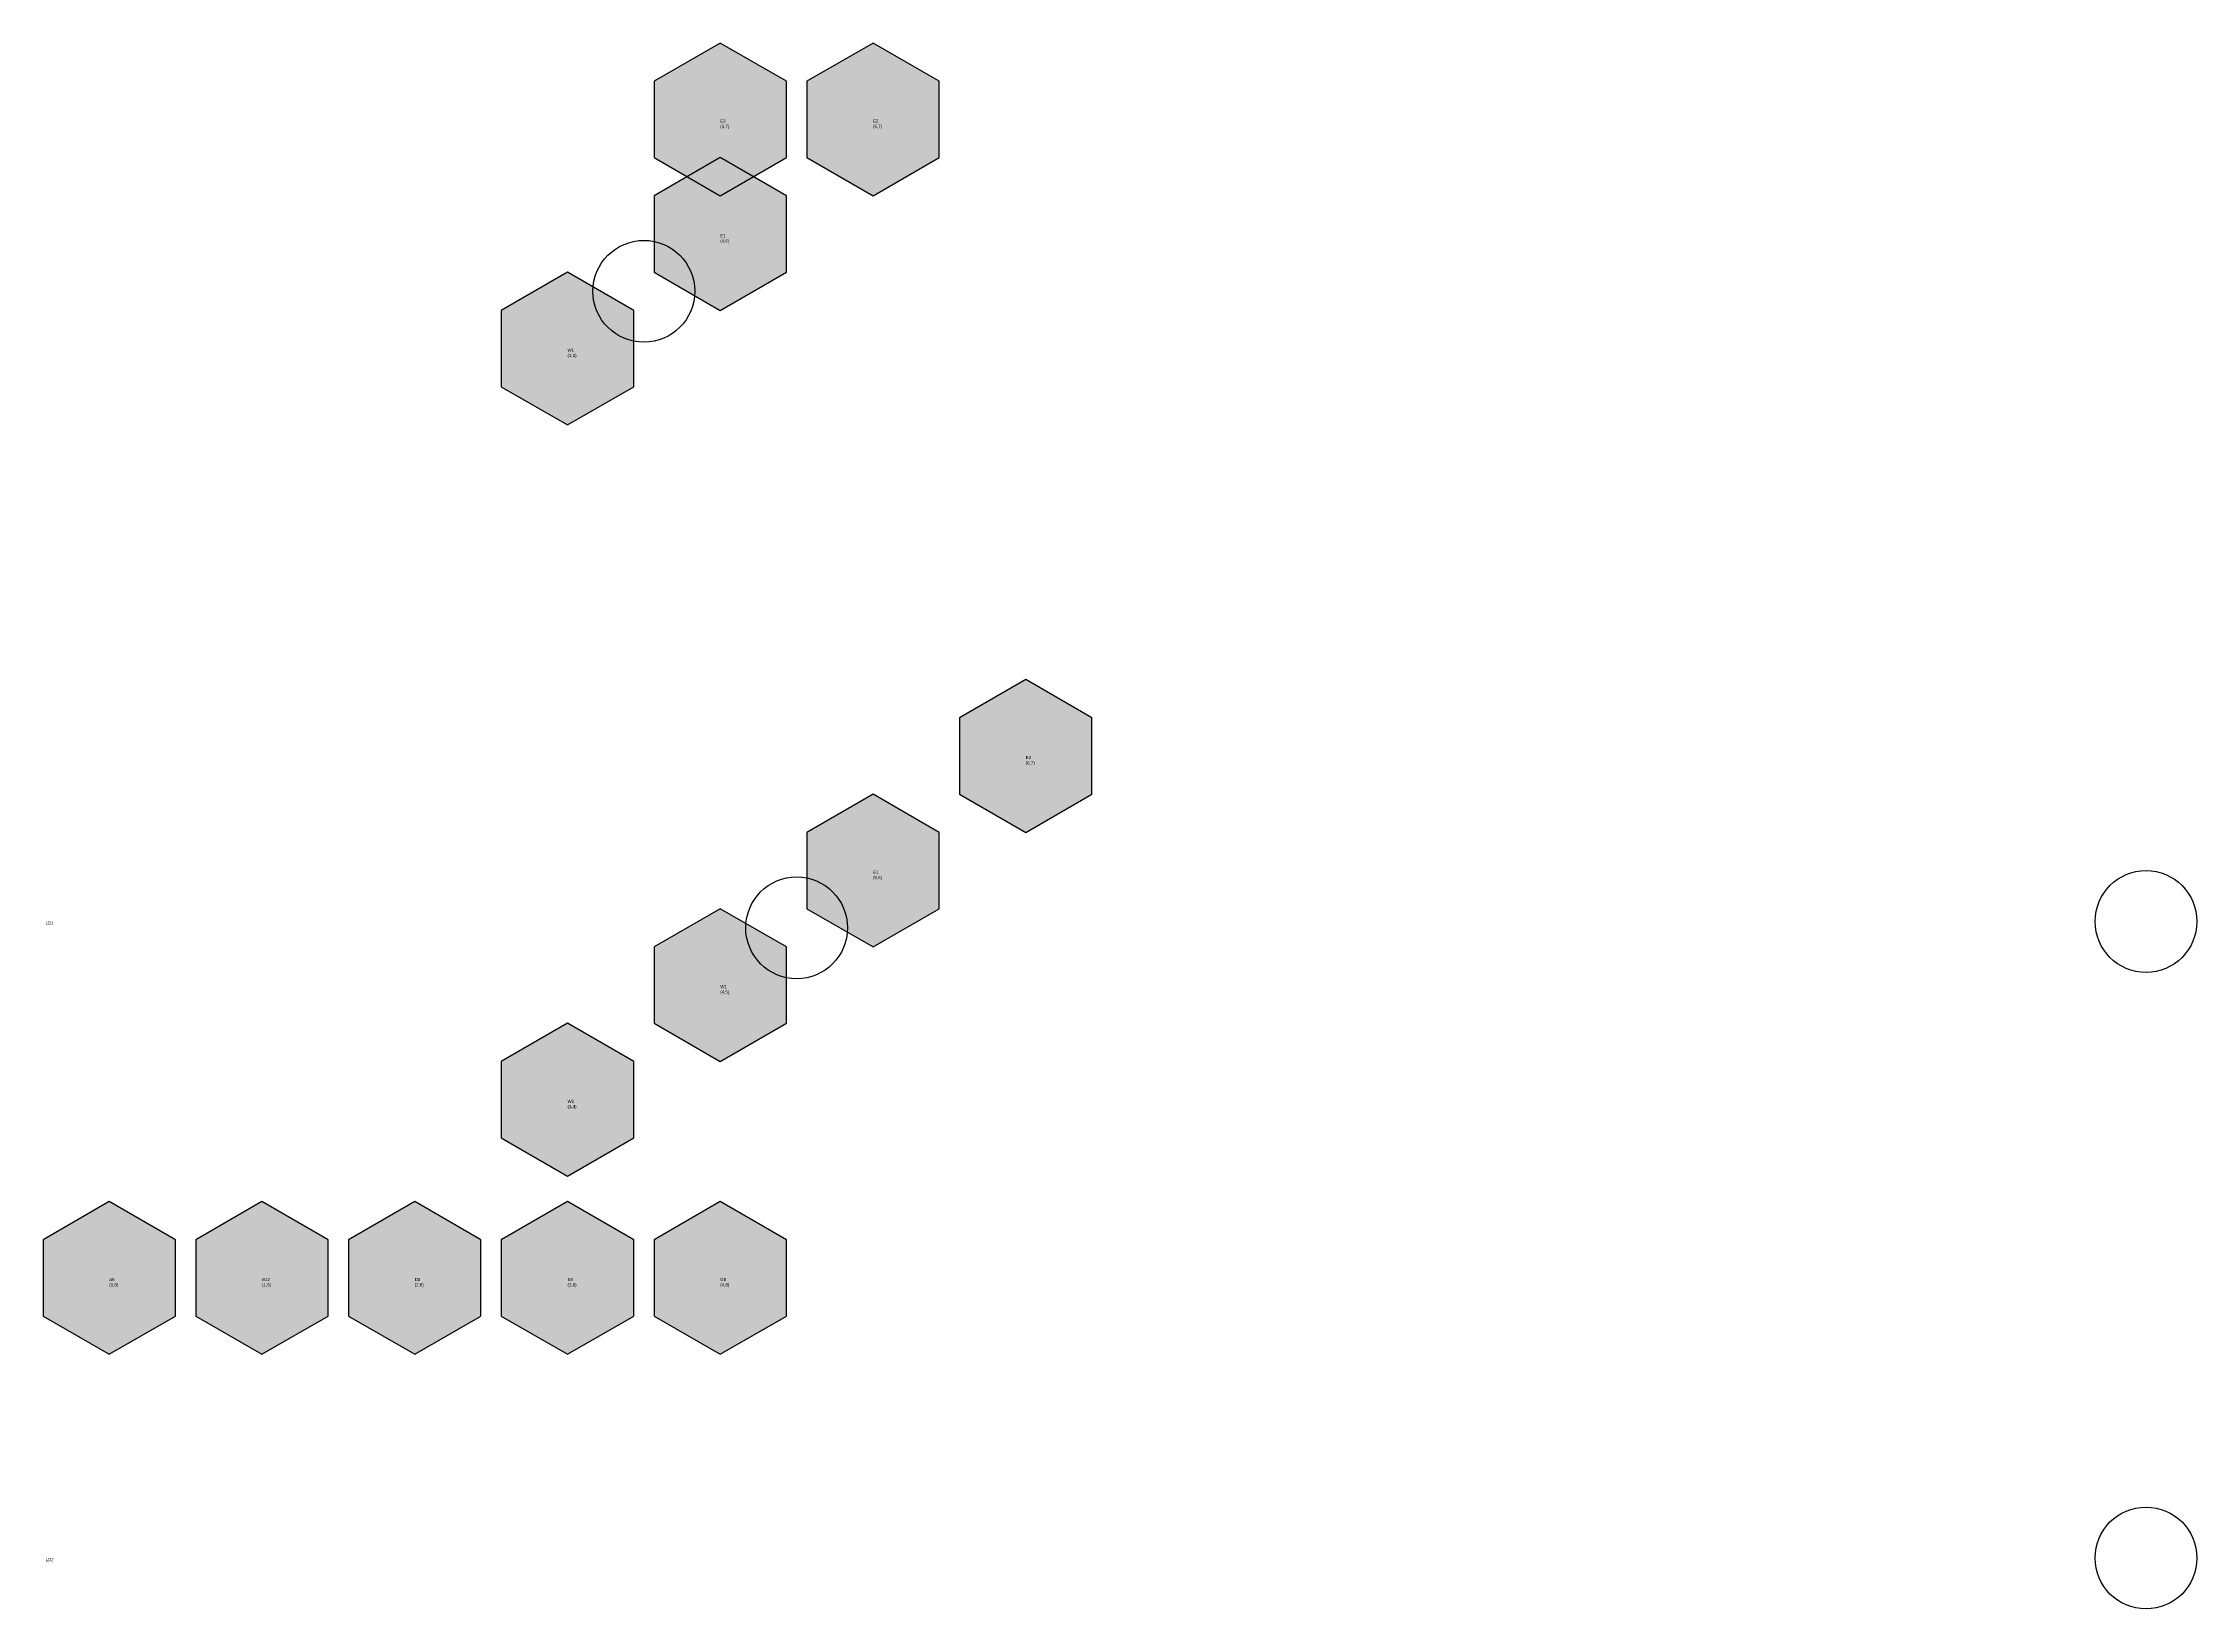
# Model space of a CAD drawing. Header units: metres. Extents: x 100 to 2640, y -53 to 2790.
# Drawn here: x 948 to 2640, y 1560 to 2790 of the extents above; entities that cross this region are included whole.
import ezdxf

# ---------------------------------------------------------------- set-up
doc = ezdxf.new("R2010")
doc.units = ezdxf.units.M
for name, color, linetype in [('ENGINES', 1, 'Continuous'), ('SHAPES', 250, 'Continuous'), ('TEXT', 250, 'Continuous')]:
    doc.layers.add(name, color=color, linetype=linetype)

msp = doc.modelspace()

# ---------------------------------------------------------------- hatches: boundary and pattern name
at = {"layer": 'SHAPES'}
for color, points in [(152, [(1532, 2760), (1480, 2790), (1428, 2760), (1428, 2700), (1480, 2670), (1532, 2700)]), (152, [(1652, 2760), (1600, 2790), (1548, 2760), (1548, 2700), (1600, 2670), (1652, 2700)]), (152, [(1532, 2670), (1480, 2700), (1428, 2670), (1428, 2610), (1480, 2580), (1532, 2610)]), (152, [(1412, 2580), (1360, 2610), (1308, 2580), (1308, 2520), (1360, 2490), (1412, 2520)]), (122, [(1772, 2260), (1720, 2290), (1668, 2260), (1668, 2200), (1720, 2170), (1772, 2200)]), (122, [(1652, 2170), (1600, 2200), (1548, 2170), (1548, 2110), (1600, 2080), (1652, 2110)]), (122, [(1532, 2080), (1480, 2110), (1428, 2080), (1428, 2020), (1480, 1990), (1532, 2020)]), (122, [(1412, 1990), (1360, 2020), (1308, 1990), (1308, 1930), (1360, 1900), (1412, 1930)]), (82, [(1052, 1850), (1000, 1880), (948, 1850), (948, 1790), (1000, 1760), (1052, 1790)]), (82, [(1172, 1850), (1120, 1880), (1068, 1850), (1068, 1790), (1120, 1760), (1172, 1790)]), (82, [(1292, 1850), (1240, 1880), (1188, 1850), (1188, 1790), (1240, 1760), (1292, 1790)]), (82, [(1412, 1850), (1360, 1880), (1308, 1850), (1308, 1790), (1360, 1760), (1412, 1790)]), (82, [(1532, 1850), (1480, 1880), (1428, 1850), (1428, 1790), (1480, 1760), (1532, 1790)])]:
    msp.add_hatch(color=color, dxfattribs=at).paths.add_polyline_path(points)

# ---------------------------------------------------------------- linework, layer by layer
at = {"layer": 'ENGINES', "color": 1}
for centre in [(1420, 2595), (1540, 2095)]:
    msp.add_circle(centre, 40, dxfattribs=at)
at = {"layer": 'ENGINES', "color": 246}
for centre in [(2600, 2100), (2600, 1600)]:
    msp.add_circle(centre, 40, dxfattribs=at)
at = {"layer": 'SHAPES', "color": 152}
for points in [[(1532, 2760), (1480, 2790), (1428, 2760), (1428, 2700), (1480, 2670), (1532, 2700)], [(1652, 2760), (1600, 2790), (1548, 2760), (1548, 2700), (1600, 2670), (1652, 2700)], [(1532, 2670), (1480, 2700), (1428, 2670), (1428, 2610), (1480, 2580), (1532, 2610)], [(1412, 2580), (1360, 2610), (1308, 2580), (1308, 2520), (1360, 2490), (1412, 2520)]]:
    msp.add_lwpolyline(points, close=True, dxfattribs=at)
at = {"layer": 'SHAPES', "color": 122}
for points in [[(1772, 2260), (1720, 2290), (1668, 2260), (1668, 2200), (1720, 2170), (1772, 2200)], [(1652, 2170), (1600, 2200), (1548, 2170), (1548, 2110), (1600, 2080), (1652, 2110)], [(1532, 2080), (1480, 2110), (1428, 2080), (1428, 2020), (1480, 1990), (1532, 2020)], [(1412, 1990), (1360, 2020), (1308, 1990), (1308, 1930), (1360, 1900), (1412, 1930)]]:
    msp.add_lwpolyline(points, close=True, dxfattribs=at)
at = {"layer": 'SHAPES', "color": 82}
for points in [[(1052, 1850), (1000, 1880), (948, 1850), (948, 1790), (1000, 1760), (1052, 1790)], [(1172, 1850), (1120, 1880), (1068, 1850), (1068, 1790), (1120, 1760), (1172, 1790)], [(1292, 1850), (1240, 1880), (1188, 1850), (1188, 1790), (1240, 1760), (1292, 1790)], [(1412, 1850), (1360, 1880), (1308, 1850), (1308, 1790), (1360, 1760), (1412, 1790)], [(1532, 1850), (1480, 1880), (1428, 1850), (1428, 1790), (1480, 1760), (1532, 1790)]]:
    msp.add_lwpolyline(points, close=True, dxfattribs=at)

# ---------------------------------------------------------------- texts
at = {"layer": 'TEXT', "color": 250, "char_height": 2.5, "attachment_point": 1}
for s, insert in [('E3\\P(4,7)', (1480, 2730)), ('E2\\P(5,7)', (1600, 2730)), ('E1\\P(4,6)', (1480, 2640)), ('W1\\P(3,5)', (1360, 2550)), ('E2\\P(6,7)', (1720, 2230)), ('E1\\P(5,6)', (1600, 2140)), ('W1\\P(4,5)', (1480, 2050)), ('W2\\P(3,4)', (1360, 1960)), ('A6\\P(0,8)', (1000, 1820)), ('B12\\P(1,8)', (1120, 1820)), ('D8\\P(2,8)', (1240, 1820)), ('E8\\P(3,8)', (1360, 1820)), ('G8\\P(4,8)', (1480, 1820))]:
    msp.add_mtext(s, dxfattribs=dict(at, insert=insert))
at = {"layer": 'TEXT', "color": 0, "char_height": 2.5, "attachment_point": 1}
for s, insert in [('LD1', (950, 2100)), ('LD2', (950, 1600))]:
    msp.add_mtext(s, dxfattribs=dict(at, insert=insert))

doc.saveas('drawing.dxf')
